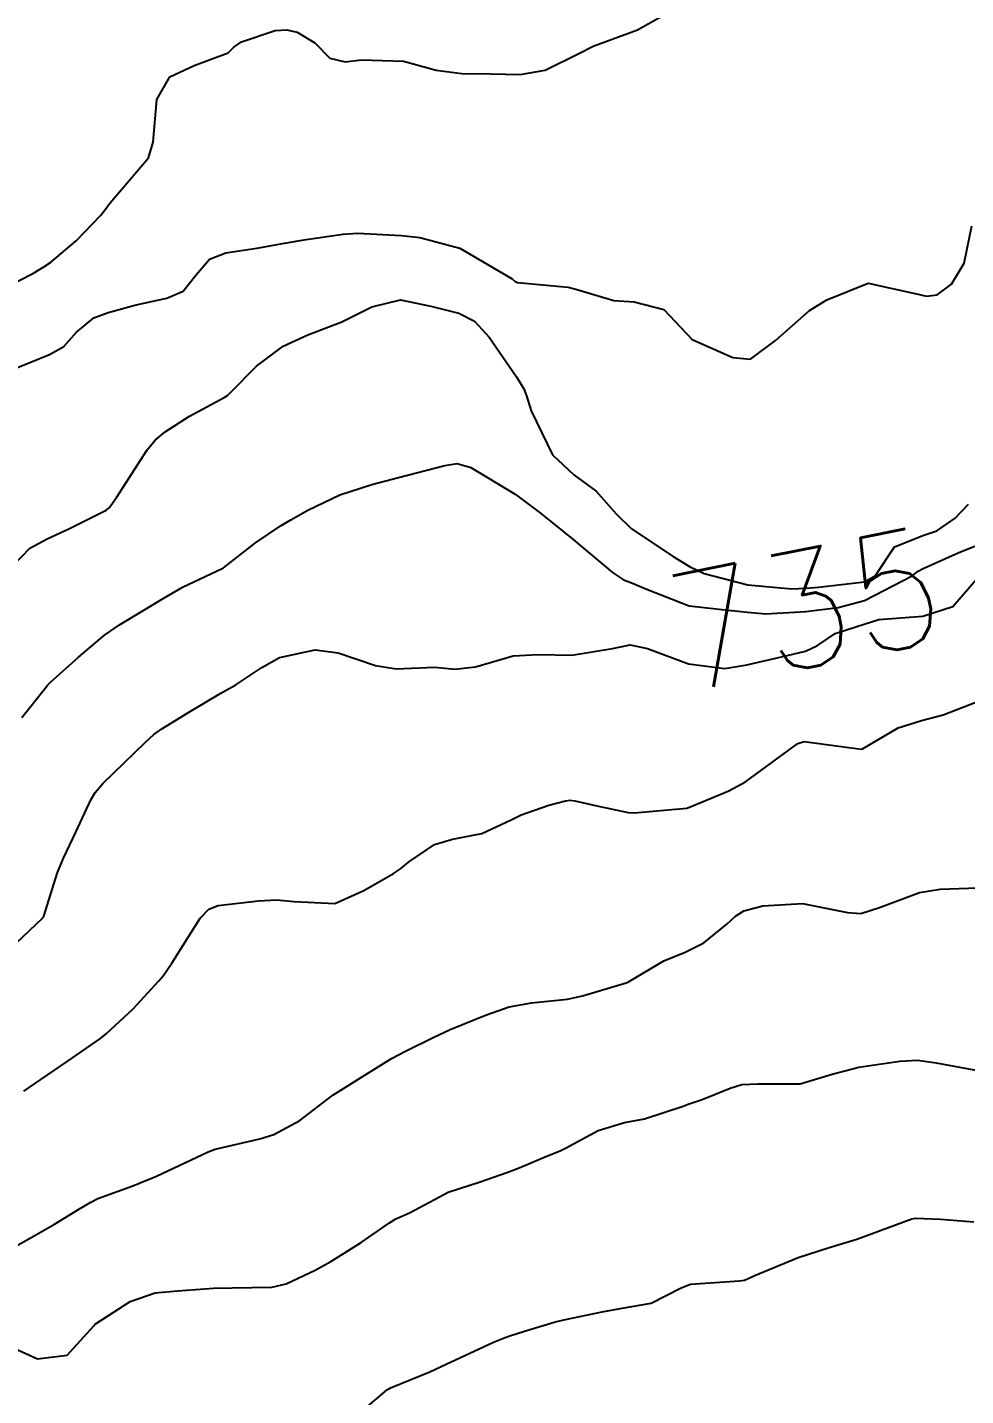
# Model space of a CAD drawing. Header units: metres. Extents: x 298520 to 308411, y 7433745 to 7450750.
# Drawn here: x 304091.7 to 304123.82, y 7439999.57 to 7440046.4 of the extents above; entities that cross this region are included whole.
import ezdxf
from ezdxf.enums import TextEntityAlignment as Align

# ---------------------------------------------------------------- set-up
doc = ezdxf.new("R2010")
doc.units = ezdxf.units.M
doc.header["$LTSCALE"] = 10
for name, color, linetype in [('Cotas', 45, 'Continuous'), ('Curvas de Nivel 1m', 11, 'Continuous'), ('Curvas de Nivel 5m', 15, 'Continuous')]:
    doc.layers.add(name, color=color, linetype=linetype)
doc.styles.add('Style-STANDARD', font='STANDARD.shx')

msp = doc.modelspace()

# ---------------------------------------------------------------- linework, layer by layer
at = {"layer": 'Curvas de Nivel 1m', "flags": 128}
for points, elevation in [([(304090.475, 7440037.262), (304091.907, 7440037.989), (304092.267, 7440038.202), (304092.489, 7440038.356), (304093.375, 7440039.096), (304094.207, 7440039.963), (304094.338, 7440040.138), (304094.517, 7440040.385), (304095.842, 7440041.94), (304096.005, 7440042.474), (304096.134, 7440043.936), (304096.571, 7440044.703), (304097.404, 7440045.093), (304098.579, 7440045.531), (304098.769, 7440045.721), (304099.031, 7440045.906), (304100.184, 7440046.297), (304100.587, 7440046.32), (304100.936, 7440046.235), (304101.538, 7440045.876), (304102.053, 7440045.344), (304102.577, 7440045.222), (304103.142, 7440045.289), (304104.577, 7440045.248), (304105.69, 7440044.939), (304106.573, 7440044.824), (304107.565, 7440044.808), (304108.573, 7440044.791), (304109.42, 7440044.936), (304110.58, 7440045.51), (304111.071, 7440045.763), (304112.589, 7440046.318), (304113.499, 7440046.826)], 731), ([(304091.108, 7440034.659), (304092.455, 7440035.205), (304092.952, 7440035.481), (304093.386, 7440035.971), (304093.977, 7440036.456), (304094.47, 7440036.645), (304095.427, 7440036.9), (304096.475, 7440037.128), (304097.032, 7440037.37), (304097.463, 7440037.92), (304097.937, 7440038.47), (304098.494, 7440038.681), (304099.558, 7440038.839), (304100.5, 7440039.013), (304101.244, 7440039.137), (304102.505, 7440039.32), (304103.001, 7440039.36), (304104.504, 7440039.274), (304105.131, 7440039.204), (304106.499, 7440038.849), (304108.294, 7440037.792), (304108.398, 7440037.706), (304108.482, 7440037.669), (304110.212, 7440037.505), (304110.48, 7440037.439), (304111.777, 7440037.052), (304112.476, 7440037.003), (304113.491, 7440036.748), (304114.463, 7440035.72), (304115.851, 7440035.1), (304116.456, 7440035.041), (304117.312, 7440035.687), (304118.473, 7440036.715), (304119.071, 7440037.071), (304120.483, 7440037.65), (304122.133, 7440037.279), (304122.479, 7440037.207), (304122.844, 7440037.251), (304123.332, 7440037.612), (304123.768, 7440038.333), (304124.035, 7440039.605)], 732), ([(304091.222, 7440027.997), (304091.787, 7440028.573), (304092.377, 7440028.897), (304093.119, 7440029.235), (304094.392, 7440029.877), (304094.445, 7440029.907), (304094.501, 7440029.958), (304094.75, 7440030.308), (304095.805, 7440031.939), (304096.079, 7440032.274), (304096.422, 7440032.559), (304097.254, 7440033.098), (304098.44, 7440033.739), (304098.545, 7440033.805), (304098.651, 7440033.908), (304099.546, 7440034.805), (304100.459, 7440035.491), (304101.298, 7440035.877), (304102.468, 7440036.325), (304103.488, 7440036.834), (304104.475, 7440037.078), (304105.511, 7440036.862), (304106.471, 7440036.623), (304107.005, 7440036.341), (304107.505, 7440035.8), (304108.449, 7440034.446), (304108.693, 7440034.035), (304108.79, 7440033.787), (304108.941, 7440033.279), (304109.679, 7440031.777), (304110.406, 7440031.085), (304111.167, 7440030.525), (304111.856, 7440029.748), (304112.385, 7440029.242), (304113.805, 7440028.292), (304114.366, 7440027.947), (304114.872, 7440027.715), (304116.359, 7440027.326), (304117.865, 7440027.185), (304118.358, 7440027.211), (304118.779, 7440027.246), (304120.361, 7440027.424), (304120.732, 7440027.644), (304121.387, 7440028.626), (304122.384, 7440029.024), (304122.834, 7440029.167), (304123.456, 7440029.609), (304123.915, 7440030.087)], 733), ([(304091.515, 7440022.782), (304092.32, 7440023.797), (304092.401, 7440023.9), (304092.479, 7440023.978), (304093.454, 7440024.846), (304094.339, 7440025.595), (304094.856, 7440025.952), (304096.352, 7440026.859), (304097.03, 7440027.249), (304098.363, 7440027.878), (304098.387, 7440027.886), (304098.419, 7440027.909), (304099.512, 7440028.763), (304100.385, 7440029.348), (304100.721, 7440029.552), (304101.304, 7440029.876), (304102.398, 7440030.402), (304103.491, 7440030.76), (304104.405, 7440030.999), (304105.995, 7440031.403), (304106.41, 7440031.473), (304106.88, 7440031.334), (304108.399, 7440030.426), (304109.265, 7440029.781), (304110.379, 7440028.875), (304111.734, 7440027.749), (304112.107, 7440027.49), (304112.359, 7440027.397), (304112.931, 7440027.161), (304114.352, 7440026.604), (304115.588, 7440026.47), (304116.35, 7440026.385), (304116.983, 7440026.325), (304118.35, 7440026.406), (304119.461, 7440026.55), (304120.354, 7440026.785), (304121.984, 7440027.626), (304122.2, 7440027.788), (304122.367, 7440027.883), (304123.569, 7440028.414), (304124.38, 7440028.75)], 734), ([(304091.575, 7440009.989), (304092.157, 7440010.392), (304093.099, 7440011.035), (304094.171, 7440011.777), (304094.275, 7440011.856), (304094.401, 7440011.958), (304095.319, 7440012.816), (304096.2, 7440013.775), (304096.278, 7440013.863), (304096.349, 7440013.938), (304096.648, 7440014.374), (304097.614, 7440015.916), (304097.914, 7440016.225), (304098.227, 7440016.345), (304099.612, 7440016.513), (304100.229, 7440016.545), (304100.838, 7440016.49), (304102.229, 7440016.422), (304103.218, 7440016.865), (304104.239, 7440017.442), (304104.477, 7440017.601), (304104.749, 7440017.835), (304105.642, 7440018.436), (304106.255, 7440018.619), (304107.253, 7440018.81), (304108.265, 7440019.276), (304108.6, 7440019.454), (304109.551, 7440019.777), (304110.117, 7440019.929), (304110.275, 7440019.948), (304110.438, 7440019.931), (304111.195, 7440019.756), (304112.27, 7440019.533), (304112.484, 7440019.524), (304114.272, 7440019.68), (304114.303, 7440019.689), (304114.372, 7440019.719), (304115.71, 7440020.274), (304116.282, 7440020.578), (304117.779, 7440021.678), (304118.071, 7440021.898), (304118.297, 7440021.956), (304120.243, 7440021.701), (304120.294, 7440021.712), (304121.509, 7440022.428), (304122.309, 7440022.676), (304123.056, 7440022.868), (304124.319, 7440023.364)], 736), ([(304090.083, 7440004.01), (304092.094, 7440005.133), (304092.628, 7440005.444), (304093.488, 7440005.966), (304093.87, 7440006.199), (304094.108, 7440006.316), (304095.312, 7440006.751), (304096.12, 7440007.08), (304097.886, 7440007.914), (304098.124, 7440008.008), (304099.658, 7440008.366), (304100.132, 7440008.506), (304101.026, 7440008.99), (304102.153, 7440009.86), (304103.381, 7440010.627), (304104.166, 7440011.109), (304104.644, 7440011.359), (304105.591, 7440011.826), (304105.98, 7440012.018), (304106.177, 7440012.106), (304107.387, 7440012.6), (304108.189, 7440012.885), (304108.955, 7440013.019), (304110.193, 7440013.142), (304110.7, 7440013.257), (304112.202, 7440013.697), (304112.234, 7440013.708), (304112.278, 7440013.739), (304113.483, 7440014.454), (304114.213, 7440014.747), (304114.856, 7440015.075), (304115.645, 7440015.706), (304115.945, 7440015.984), (304116.228, 7440016.161), (304116.877, 7440016.338), (304118.23, 7440016.415), (304119.775, 7440016.107), (304120.227, 7440016.07), (304120.867, 7440016.278), (304122.235, 7440016.788), (304122.944, 7440016.905), (304124.236, 7440016.956)], 737), ([(304091.25, 7440001.197), (304092.041, 7440000.836), (304093.057, 7440000.955), (304093.97, 7440001.961), (304094.006, 7440002.008), (304094.054, 7440002.045), (304095.216, 7440002.798), (304096.07, 7440003.089), (304096.837, 7440003.163), (304098.073, 7440003.247), (304098.71, 7440003.267), (304100.074, 7440003.284), (304100.56, 7440003.398), (304101.548, 7440003.868), (304102.086, 7440004.17), (304103.125, 7440004.817), (304104.099, 7440005.491), (304104.316, 7440005.622), (304104.777, 7440005.833), (304105.641, 7440006.291), (304106.11, 7440006.539), (304107.203, 7440006.893), (304108.117, 7440007.209), (304108.53, 7440007.374), (304109.507, 7440007.776), (304109.942, 7440007.955), (304110.127, 7440008.048), (304111.237, 7440008.653), (304112.141, 7440008.921), (304112.823, 7440009.053), (304114.149, 7440009.482), (304114.325, 7440009.544), (304114.796, 7440009.714), (304115.761, 7440010.1), (304116.158, 7440010.227), (304116.711, 7440010.244), (304118.159, 7440010.245), (304119.246, 7440010.576), (304120.165, 7440010.821), (304121.562, 7440011.025), (304122.167, 7440011.053), (304122.815, 7440010.965), (304124.164, 7440010.712)], 738), ([(304102.976, 7439998.898), (304104.032, 7439999.779), (304104.069, 7439999.803), (304104.134, 7439999.839), (304105.472, 7440000.392), (304106.041, 7440000.657), (304107.652, 7440001.399), (304108.051, 7440001.56), (304108.219, 7440001.621), (304108.72, 7440001.783), (304109.739, 7440002.092), (304110.059, 7440002.169), (304111.374, 7440002.439), (304112.065, 7440002.567), (304113.056, 7440002.743), (304114.076, 7440003.269), (304114.405, 7440003.389), (304116.08, 7440003.501), (304116.248, 7440003.53), (304116.631, 7440003.692), (304118.089, 7440004.302), (304119.114, 7440004.638), (304120.096, 7440004.933), (304121.976, 7440005.622), (304122.103, 7440005.644), (304122.96, 7440005.611), (304124.102, 7440005.524)], 739)]:
    msp.add_lwpolyline(points, dxfattribs=dict(at, elevation=elevation))
at = {"layer": 'Curvas de Nivel 5m', "elevation": 735, "flags": 128}
msp.add_lwpolyline([(304090.203, 7440014.01), (304092.222, 7440015.919), (304092.25, 7440015.953), (304092.264, 7440015.98), (304092.734, 7440017.479), (304092.931, 7440017.973), (304093.362, 7440018.863), (304093.871, 7440019.964), (304094.017, 7440020.221), (304094.279, 7440020.523), (304095.738, 7440021.938), (304096.031, 7440022.2), (304096.3, 7440022.392), (304097.253, 7440022.977), (304098.318, 7440023.614), (304098.509, 7440023.719), (304098.837, 7440023.905), (304099.727, 7440024.498), (304100.332, 7440024.832), (304101.556, 7440025.093), (304102.334, 7440024.997), (304103.618, 7440024.559), (304104.329, 7440024.451), (304105.65, 7440024.506), (304106.329, 7440024.433), (304107.037, 7440024.516), (304108.334, 7440024.897), (304109.181, 7440024.935), (304110.334, 7440024.916), (304111.731, 7440025.143), (304112.338, 7440025.268), (304112.931, 7440025.14), (304114.332, 7440024.62), (304115.581, 7440024.457), (304116.332, 7440024.589), (304117.514, 7440024.862), (304118.337, 7440025.055), (304118.754, 7440025.251), (304119.354, 7440025.66), (304120.096, 7440025.902), (304120.346, 7440025.98), (304120.843, 7440026.138), (304122.349, 7440026.256), (304123.376, 7440026.586), (304124.259, 7440027.601)], dxfattribs=at)

# ---------------------------------------------------------------- texts
at = {"layer": 'Cotas', "style": 'Style-STANDARD'}
msp.add_text('735', height=4, rotation=11.3865, dxfattribs=at).set_placement((304118.32, 7440026.505, 735), align=Align.MIDDLE_CENTER)

doc.saveas('drawing.dxf')
